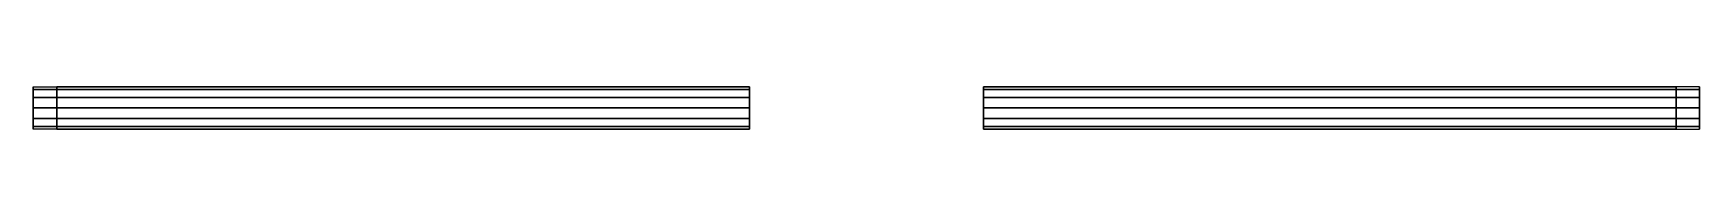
# Model space of a CAD drawing. Header units: inches. Extents: x 0 to 208, y -5 to 0.
import ezdxf

# ---------------------------------------------------------------- set-up
doc = ezdxf.new("R2010")
doc.units = ezdxf.units.IN
doc.header["$MEASUREMENT"] = 0
doc.layers.add('ACESSORIOS', color=253, linetype='Continuous')

msp = doc.modelspace()

# ---------------------------------------------------------------- linework, layer by layer
at = {"layer": 'ACESSORIOS'}
for points in [[(89.54, 0, 2.64), (2.94, 0, 2.64), (2.94, -5.32, 2.64), (89.54, -5.32, 2.64)], [(118.81, 0, 2.64), (205.41, 0, 2.64), (205.41, -5.32, 2.64), (118.81, -5.32, 2.64)]]:
    msp.add_3dface(points, dxfattribs=at)

# ---------------------------------------------------------------- meshes
mesh = msp.add_polymesh((2, 7), dxfattribs=at)
for k, corner in enumerate([(0, -5.32, 2.64), (0, -4.43, 2.64), (0, -3.55, 2.64), (0, -2.66, 2.64), (0, -1.77, 2.64), (0, -0.89, 2.64), (0, 0, 2.64), (0, -5.32, 2.64), (0, -4.96, 3.96), (0, -3.98, 4.92), (0, -2.66, 5.28), (0, -1.34, 4.92), (0, -0.36, 3.96), (0, 0, 2.64)]):
    mesh.set_mesh_vertex(divmod(k, 7), corner)
mesh = msp.add_polymesh((2, 7), dxfattribs=at)
for k, corner in enumerate([(0, -5.32, 2.64), (0, -4.43, 2.64), (0, -3.55, 2.64), (0, -2.66, 2.64), (0, -1.77, 2.64), (0, -0.89, 2.64), (0, 0, 2.64), (0, -5.32, 2.64), (0, -4.96, 1.32), (0, -3.98, 0.35), (0, -2.66), (0, -1.34, 0.35), (0, -0.36, 1.32), (0, 0, 2.64)]):
    mesh.set_mesh_vertex(divmod(k, 7), corner)
mesh = msp.add_polymesh((2, 7), dxfattribs=at)
for k, corner in enumerate([(0, -5.32, 2.64), (0, -4.96, 1.32), (0, -3.98, 0.35), (0, -2.66), (0, -1.34, 0.35), (0, -0.36, 1.32), (0, 0, 2.64), (2.94, -5.32, 2.64), (2.94, -4.96, 1.32), (2.94, -3.98, 0.35), (2.94, -2.66), (2.94, -1.34, 0.35), (2.94, -0.36, 1.32), (2.94, 0, 2.64)]):
    mesh.set_mesh_vertex(divmod(k, 7), corner)
mesh = msp.add_polymesh((2, 7), dxfattribs=at)
for k, corner in enumerate([(0, -5.32, 2.64), (0, -4.96, 3.96), (0, -3.98, 4.92), (0, -2.66, 5.28), (0, -1.34, 4.92), (0, -0.36, 3.96), (0, 0, 2.64), (2.94, -5.32, 2.64), (2.94, -4.96, 3.96), (2.94, -3.98, 4.92), (2.94, -2.66, 5.28), (2.94, -1.34, 4.92), (2.94, -0.36, 3.96), (2.94, 0, 2.64)]):
    mesh.set_mesh_vertex(divmod(k, 7), corner)
mesh = msp.add_polymesh((2, 7), dxfattribs=at)
for k, corner in enumerate([(2.94, 0, 2.64), (2.94, -0.36, 1.32), (2.94, -1.34, 0.35), (2.94, -2.66), (2.94, -3.98, 0.35), (2.94, -4.96, 1.32), (2.94, -5.32, 2.64), (2.94, 0, 2.64), (2.94, -0.89, 2.64), (2.94, -1.77, 2.64), (2.94, -2.66, 2.64), (2.94, -3.55, 2.64), (2.94, -4.43, 2.64), (2.94, -5.32, 2.64)]):
    mesh.set_mesh_vertex(divmod(k, 7), corner)
mesh = msp.add_polymesh((2, 7), dxfattribs=at)
for k, corner in enumerate([(89.54, 0, 2.64), (89.54, -0.36, 1.32), (89.54, -1.34, 0.35), (89.54, -2.66), (89.54, -3.98, 0.35), (89.54, -4.96, 1.32), (89.54, -5.32, 2.64), (2.94, 0, 2.64), (2.94, -0.36, 1.32), (2.94, -1.34, 0.35), (2.94, -2.66), (2.94, -3.98, 0.35), (2.94, -4.96, 1.32), (2.94, -5.32, 2.64)]):
    mesh.set_mesh_vertex(divmod(k, 7), corner)
mesh = msp.add_polymesh((2, 7), dxfattribs=at)
for k, corner in enumerate([(2.94, 0, 2.64), (2.94, -0.89, 2.64), (2.94, -1.77, 2.64), (2.94, -2.66, 2.64), (2.94, -3.55, 2.64), (2.94, -4.43, 2.64), (2.94, -5.32, 2.64), (2.94, 0, 2.64), (2.94, -0.36, 1.32), (2.94, -1.34, 0.35), (2.94, -2.66), (2.94, -3.98, 0.35), (2.94, -4.96, 1.32), (2.94, -5.32, 2.64)]):
    mesh.set_mesh_vertex(divmod(k, 7), corner)
mesh = msp.add_polymesh((2, 7), dxfattribs=at)
for k, corner in enumerate([(2.94, -5.32, 2.64), (2.94, -4.43, 2.64), (2.94, -3.55, 2.64), (2.94, -2.66, 2.64), (2.94, -1.77, 2.64), (2.94, -0.89, 2.64), (2.94, 0, 2.64), (2.94, -5.32, 2.64), (2.94, -4.96, 3.96), (2.94, -3.98, 4.92), (2.94, -2.66, 5.28), (2.94, -1.34, 4.92), (2.94, -0.36, 3.96), (2.94, 0, 2.64)]):
    mesh.set_mesh_vertex(divmod(k, 7), corner)
mesh = msp.add_polymesh((2, 7), dxfattribs=at)
for k, corner in enumerate([(89.54, 0, 2.64), (89.54, -0.89, 2.64), (89.54, -1.77, 2.64), (89.54, -2.66, 2.64), (89.54, -3.55, 2.64), (89.54, -4.43, 2.64), (89.54, -5.32, 2.64), (89.54, 0, 2.64), (89.54, -0.36, 1.32), (89.54, -1.34, 0.35), (89.54, -2.66), (89.54, -3.98, 0.35), (89.54, -4.96, 1.32), (89.54, -5.32, 2.64)]):
    mesh.set_mesh_vertex(divmod(k, 7), corner)
mesh = msp.add_polymesh((2, 7), dxfattribs=at)
for k, corner in enumerate([(118.81, 0, 2.64), (118.81, -0.89, 2.64), (118.81, -1.77, 2.64), (118.81, -2.66, 2.64), (118.81, -3.55, 2.64), (118.81, -4.43, 2.64), (118.81, -5.32, 2.64), (118.81, 0, 2.64), (118.81, -0.36, 1.32), (118.81, -1.34, 0.35), (118.81, -2.66), (118.81, -3.98, 0.35), (118.81, -4.96, 1.32), (118.81, -5.32, 2.64)]):
    mesh.set_mesh_vertex(divmod(k, 7), corner)
mesh = msp.add_polymesh((2, 7), dxfattribs=at)
for k, corner in enumerate([(118.81, 0, 2.64), (118.81, -0.36, 1.32), (118.81, -1.34, 0.35), (118.81, -2.66), (118.81, -3.98, 0.35), (118.81, -4.96, 1.32), (118.81, -5.32, 2.64), (205.41, 0, 2.64), (205.41, -0.36, 1.32), (205.41, -1.34, 0.35), (205.41, -2.66), (205.41, -3.98, 0.35), (205.41, -4.96, 1.32), (205.41, -5.32, 2.64)]):
    mesh.set_mesh_vertex(divmod(k, 7), corner)
mesh = msp.add_polymesh((2, 7), dxfattribs=at)
for k, corner in enumerate([(205.41, 0, 2.64), (205.41, -0.36, 1.32), (205.41, -1.34, 0.35), (205.41, -2.66), (205.41, -3.98, 0.35), (205.41, -4.96, 1.32), (205.41, -5.32, 2.64), (205.41, 0, 2.64), (205.41, -0.89, 2.64), (205.41, -1.77, 2.64), (205.41, -2.66, 2.64), (205.41, -3.55, 2.64), (205.41, -4.43, 2.64), (205.41, -5.32, 2.64)]):
    mesh.set_mesh_vertex(divmod(k, 7), corner)
mesh = msp.add_polymesh((2, 7), dxfattribs=at)
for k, corner in enumerate([(205.41, 0, 2.64), (205.41, -0.89, 2.64), (205.41, -1.77, 2.64), (205.41, -2.66, 2.64), (205.41, -3.55, 2.64), (205.41, -4.43, 2.64), (205.41, -5.32, 2.64), (205.41, 0, 2.64), (205.41, -0.36, 1.32), (205.41, -1.34, 0.35), (205.41, -2.66), (205.41, -3.98, 0.35), (205.41, -4.96, 1.32), (205.41, -5.32, 2.64)]):
    mesh.set_mesh_vertex(divmod(k, 7), corner)
mesh = msp.add_polymesh((2, 7), dxfattribs=at)
for k, corner in enumerate([(205.41, -5.32, 2.64), (205.41, -4.43, 2.64), (205.41, -3.55, 2.64), (205.41, -2.66, 2.64), (205.41, -1.77, 2.64), (205.41, -0.89, 2.64), (205.41, 0, 2.64), (205.41, -5.32, 2.64), (205.41, -4.96, 3.96), (205.41, -3.98, 4.92), (205.41, -2.66, 5.28), (205.41, -1.34, 4.92), (205.41, -0.36, 3.96), (205.41, 0, 2.64)]):
    mesh.set_mesh_vertex(divmod(k, 7), corner)
mesh = msp.add_polymesh((2, 7), dxfattribs=at)
for k, corner in enumerate([(208.34, -5.32, 2.64), (208.34, -4.96, 1.32), (208.34, -3.98, 0.35), (208.34, -2.66), (208.34, -1.34, 0.35), (208.34, -0.36, 1.32), (208.34, 0, 2.64), (205.41, -5.32, 2.64), (205.41, -4.96, 1.32), (205.41, -3.98, 0.35), (205.41, -2.66), (205.41, -1.34, 0.35), (205.41, -0.36, 1.32), (205.41, 0, 2.64)]):
    mesh.set_mesh_vertex(divmod(k, 7), corner)
mesh = msp.add_polymesh((2, 7), dxfattribs=at)
for k, corner in enumerate([(208.34, -5.32, 2.64), (208.34, -4.96, 3.96), (208.34, -3.98, 4.92), (208.34, -2.66, 5.28), (208.34, -1.34, 4.92), (208.34, -0.36, 3.96), (208.34, 0, 2.64), (205.41, -5.32, 2.64), (205.41, -4.96, 3.96), (205.41, -3.98, 4.92), (205.41, -2.66, 5.28), (205.41, -1.34, 4.92), (205.41, -0.36, 3.96), (205.41, 0, 2.64)]):
    mesh.set_mesh_vertex(divmod(k, 7), corner)
mesh = msp.add_polymesh((2, 7), dxfattribs=at)
for k, corner in enumerate([(208.34, -5.32, 2.64), (208.34, -4.43, 2.64), (208.34, -3.55, 2.64), (208.34, -2.66, 2.64), (208.34, -1.77, 2.64), (208.34, -0.89, 2.64), (208.34, 0, 2.64), (208.34, -5.32, 2.64), (208.34, -4.96, 3.96), (208.34, -3.98, 4.92), (208.34, -2.66, 5.28), (208.34, -1.34, 4.92), (208.34, -0.36, 3.96), (208.34, 0, 2.64)]):
    mesh.set_mesh_vertex(divmod(k, 7), corner)
mesh = msp.add_polymesh((2, 7), dxfattribs=at)
for k, corner in enumerate([(208.34, -5.32, 2.64), (208.34, -4.43, 2.64), (208.34, -3.55, 2.64), (208.34, -2.66, 2.64), (208.34, -1.77, 2.64), (208.34, -0.89, 2.64), (208.34, 0, 2.64), (208.34, -5.32, 2.64), (208.34, -4.96, 1.32), (208.34, -3.98, 0.35), (208.34, -2.66), (208.34, -1.34, 0.35), (208.34, -0.36, 1.32), (208.34, 0, 2.64)]):
    mesh.set_mesh_vertex(divmod(k, 7), corner)

doc.saveas('drawing.dxf')
